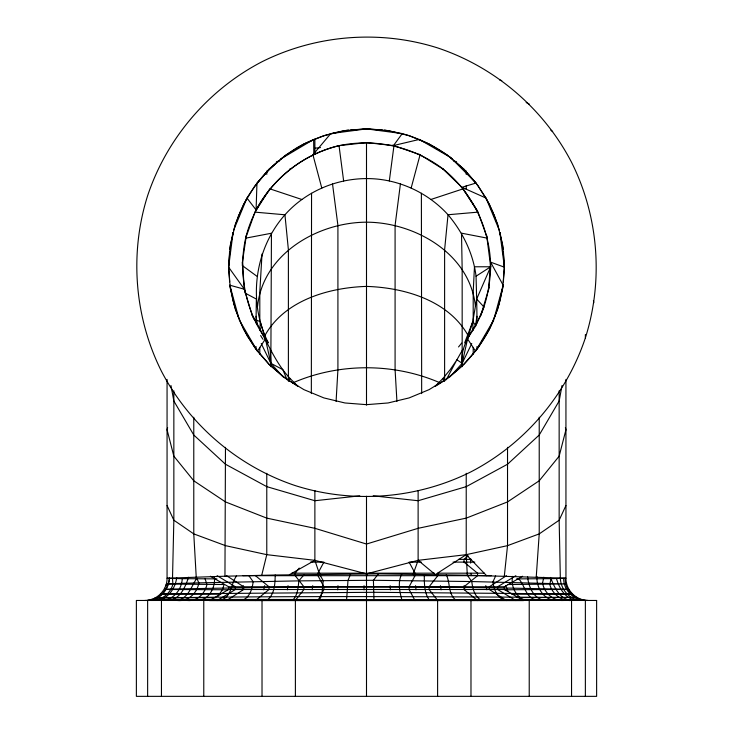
<?xml version="1.0" encoding="UTF-8"?>
<svg xmlns="http://www.w3.org/2000/svg" width="733" height="733" viewBox="0 0 733 733"><rect width="100%" height="100%" fill="white"/><g stroke="black" fill="none" stroke-linecap="round" stroke-linejoin="round"><path stroke-width="1.1" d="M366.5 405.083L366.5 142.587L339.031 145.665C294.758 156.12 258.153 191.286 246.37 235.284L245.656 238.161C237.648 274.444 246.05 313.193 268.37 342.888C243.878 294.932 257.814 231.06 301.923 199.513C323.711 183.754 351.244 176.396 377.99 179.154C404.671 182.004 430.005 194.877 448.028 214.751C462.706 232.214 473.234 253.416 476.056 276.204C476.432 291.798 476.991 307.393 476.963 322.996M585.365 337.895C603.625 280.281 598.586 216.345 571.548 162.305C543.721 108.658 494.949 67.005 437.61 47.911C380.006 29.659 316.07 34.689 262.02 61.737C208.383 89.554 166.73 138.326 147.635 195.665C129.374 253.27 134.414 317.215 161.452 371.255C189.279 424.902 238.051 466.555 295.39 485.64C352.994 503.901 416.93 498.871 470.98 471.823C524.617 443.996 566.27 395.224 585.365 337.895L585.374 334.55M421.667 393.603L421.383 193.228M364.026 589.882L364.044 585.704M311.552 193.265L311.342 393.594M144.813 600.464C156.706 600.684 167.28 590.111 167.06 578.218L224.949 576.22L225.471 447.322M256.037 322.996L256.348 299.046L245.134 293.108L244.355 289.223L242.403 262.148L246.37 235.284M172.521 577.806L173.849 520.21L173.849 390.845M260.023 330.528L260.215 321.567L253.966 319.295L252.152 315.236L244.355 289.223L228.614 267.179L229.603 251.401M536.987 576.486C536.153 587.655 543.941 600.18 555.962 600.464M242.403 262.148L242.321 265.603L256.935 276.259M588.187 600.464C576.285 600.574 565.72 590.157 565.949 578.2L467.315 575.213L378.402 573.866L275.214 575.011C275.049 583.486 274.738 593.556 267.875 599.576L265.227 600.464M348.468 130.08C330.546 132.71 313.257 138.583 297.442 147.434C277.065 160.06 259.528 177.652 246.957 198.066L256.092 209.931L256.962 183.021L268.855 169.424L279.035 160.472M413.586 575.68L413.669 573.408M449.952 376.854L462.166 363.302C459.939 344.968 473.353 330.665 480.848 315.236C487.207 299.87 490.12 283.341 490.689 266.775C490.185 229.264 472.684 193.026 443.538 169.369L442.365 168.462C413.018 146.49 374.893 138.116 339.031 145.665L343.64 180.95M336.09 401.382L337.913 369.689L337.913 225.388L332.516 183.928M262.02 253.994L259.803 291.917L259.803 320.385M337.721 589.873L337.977 585.694M503.379 281.829L504.386 267.179L503.397 251.401M536.244 576.953L539.222 533.899L539.222 417.224M480.848 315.236L488.645 289.223L490.597 262.148L504.386 267.179L499.915 232.535M512.605 576.367C510.654 585.337 515.116 595.7 523.6 599.631L522.803 600.464M504.313 576.147L507.529 545.645L507.529 447.322M312.185 589.863L312.707 585.685M400.42 183.91L395.087 225.388L395.087 369.689L396.929 401.382M233.085 232.535L228.614 267.179L229.621 281.829M389.324 180.941L393.969 145.665L393.493 145.555L402.252 133.608C420.33 138.839 437.564 147.168 452.27 158.979M257.576 306.302C262.89 254.003 317.636 222.337 366.5 222.181C415.364 222.337 470.11 254.003 475.424 306.302M475.589 325.113L476.963 316.262M169.451 577.952C169.195 589.689 159.501 600.391 147.516 600.464L152.345 599.722L211.828 599.741M216.95 578.887L182.251 578.667C181.802 589.671 173.18 600.309 161.7 600.464M462.807 349.384L456.916 359.775L462.166 363.302L467.581 338.921L472.794 321.54L476.661 299.037L490.689 266.775L486.63 235.284M287.309 589.854L288.042 585.667M488.645 289.223L489.003 287.171M562.028 385.531L559.151 401.015L539.222 435.026L507.529 464.236L466.225 486.648L418.122 500.731L373.234 495.838M229.75 249.147L233.012 232.526M499.787 301.813L503.15 285.21L490.597 262.148M263.724 589.827L264.659 585.64M543.849 577.192L542.53 583.065C544.362 592.988 553.25 601.243 563.659 600.464M565.94 379.401L565.949 578.2L551.106 578.658L549.75 584.32C552.187 594.051 561.487 601.298 571.639 600.464M224.949 576.22L261.708 575.323L266.775 554.661L266.775 473.289M167.619 427.577L167.06 429.776L173.849 456.183L193.778 480.784L225.471 501.913L266.775 518.13L314.878 528.319L366.5 544.042L418.122 528.319L466.225 518.13L507.529 501.913L539.222 480.784L559.151 456.183L565.94 429.776L565.381 427.577M176.708 577.631C175.269 588.718 167.573 599.887 155.552 600.464M411.158 188.024L420.082 154.745L419.184 154.324M182.251 578.667L169.46 578.401C167.912 587.884 162.121 597.184 152.345 599.722L151.667 599.383L582.396 599.713L520.742 599.741M493.987 318.919L503.15 285.21M242.137 589.799L243.292 585.603M221.989 600.464L222.255 599.621C232.068 595.37 230.849 583.34 236.557 575.946M238.995 214.293L233.589 230.345L246.957 198.066L239.489 213.276M494.06 318.937L499.567 302.921M301.923 199.513L269.826 188.83L254.974 212.139L245.656 238.161L271.448 233.241L270.834 366.656M413.064 574.315L418.122 560.333L418.122 490.569M401.702 574.168C397.671 582.02 399.54 591.394 401.803 599.53L400.52 600.464M475.79 325.745L472.794 321.54L464.63 342.888L475.79 325.745L483.991 306.999L476.661 299.037M289.059 381.05L290.057 378.448C272.951 360.251 265.264 336.044 252.152 315.236M350.612 574.012L347.983 580.481L346.617 599.53L348.441 600.464M188.61 577.247C185.156 587.087 180.584 598.806 168.727 600.464M495.645 575.909L492.869 581.993C493.813 588.828 496.534 596.213 502.985 599.612L510.003 600.464M565.94 505.523L559.151 520.21L560.324 577.76C560.516 589.387 569.834 600.336 581.819 600.464M462.166 363.302L471.759 343.575M446.214 379.786L456.916 359.775L450.199 369.624L442.943 378.448L434.861 386.52C460.984 371.374 481.856 347.781 493.694 320.009L475.543 351.171L467.581 338.921M317.966 600.574L323.894 589.506L323.894 586.766L317.966 575.689L317.966 573.179L323.894 562.11L310.563 562.11M217.994 596.231L222.438 589.772L224.087 584.513L167.93 584.064L165.97 585.071L168.526 583.734L198.854 582.863L298.807 580.875L373.418 580.289L471.786 581.553L566.636 583.972L507.593 584.513M264.219 336.759C283.515 300.658 328.109 287.62 366.5 286.401C404.891 287.62 449.485 300.658 468.781 336.759M260.215 321.567L265.419 338.921L257.457 351.171L269.423 364.704L283.066 376.551L298.139 386.52L290.057 378.448M256.092 209.931C273.272 177.752 304.03 154.022 339.507 145.555M378.402 573.866L373.418 580.289L373.967 599.512L365.859 600.464M299.211 568.075L295.197 573.179L295.197 575.689L303.902 586.766L303.902 589.506L295.197 600.574M321.787 188.051L312.918 154.745L330.748 133.608L366.5 128.889L382.278 129.933M304.296 574.443L298.807 580.875C298.221 587.298 297.772 594.445 293.374 599.548L297.231 600.464M280.73 158.979L313.642 139.426L313.816 154.324M255.441 600.574L269.002 589.506L269.002 586.766L255.441 575.689M468.24 555.907L463.998 559.371L463.998 562.11L477.559 573.179L477.559 575.689L463.998 586.766L463.998 589.506L477.559 600.574M289.462 169.369L290.635 168.462M226.552 600.574L243.64 589.506L243.64 586.766L226.552 575.689M506.448 575.689L489.36 586.766L489.36 589.506L506.448 600.574M476.056 276.204L490.689 266.775L474.471 266.775L473.197 291.917L473.197 320.385M217.124 600.574L235.366 589.506L235.366 586.766L217.124 575.689M515.876 575.689L497.634 586.766L497.634 589.506L515.876 600.574M228.614 589.506L209.436 600.574L523.564 600.574L504.386 589.506L228.614 589.506L228.614 586.766L210.398 576.248M228.614 586.766L504.386 586.766L522.602 576.248M289.407 574.699L314.878 560.333L366.5 573.866L418.122 560.333L466.225 554.661L507.529 545.645L539.222 533.899L559.151 520.21L559.151 390.845M177.533 600.464C188.344 597.881 191.166 586.876 196.462 578.777L196.398 576.495M292.549 383.002C338.811 362.688 394.189 362.688 440.451 383.002M276.396 161.892L279.603 160.756M430.986 199.449L463.174 188.83L478.026 212.139L487.344 238.161L461.506 233.167L462.166 269.222L462.166 366.656M393.493 145.555L419.358 139.426L450.575 157.485L476.038 183.021L486.043 198.066L493.511 213.276M450.85 600.464L455.166 599.567C448.01 593.208 450.309 582.653 446.287 574.764M197.58 600.464C209.262 600.107 215.786 586.959 214.357 576.477M313.962 600.464L319.615 599.539L320.962 596.763L322.062 592.484L323.207 580.683L319.579 574.305L314.878 560.333L314.878 490.569M314.878 148.203L320.495 147.562M359.766 495.838L314.878 500.731L266.775 486.648L225.471 464.236L193.778 435.026L173.849 401.015L170.972 385.531M150.98 600.464C161.04 600.941 170.349 593.849 172.915 584.183L172.493 578.493M235.586 600.464L244.052 599.594C250.182 595.874 252.308 588.443 253.16 581.736L248.844 575.634M187.245 600.464C197.095 601.591 205.048 593.574 206.944 584.448L205.093 578.832M177.184 600.464C188.014 601.793 197.232 593.199 198.854 582.863L196.224 576.99L193.778 533.899L193.778 417.224M478.026 212.139L448.028 214.751L444.61 249.742L444.61 381.242M350.722 129.933L366.5 128.889L388.069 130.593L409.106 135.642L429.098 143.925L447.542 155.231L463.998 169.277L478.053 185.733L489.36 204.177L497.634 224.17L502.691 245.207L504.386 266.775L502.691 288.344L497.634 309.39L489.36 329.374L478.053 347.827L463.998 364.274L447.542 378.329L429.098 389.635L409.106 397.918L388.069 402.967L366.5 404.662L344.931 402.967L323.894 397.918L303.902 389.635L285.458 378.329L269.002 364.274L254.947 347.827L243.64 329.374L235.366 309.39L230.309 288.344L228.614 266.775L230.309 245.207L235.366 224.17L243.64 204.177L254.947 185.733L269.002 169.277L285.458 155.231L303.902 143.925L323.894 135.642L344.931 130.593L366.5 128.889L402.252 133.608L384.532 130.08M261.708 575.323L275.214 575.011M551.106 578.658L516.618 578.887M504.78 589.781L568.881 589.387C434.742 585.997 300.493 586.272 166.336 589.222L164.623 588.333L165.695 589.451L227.908 589.781M511.716 594.197L572.4 593.959L373.592 592.301L160.536 593.95L219.927 594.197M458.519 559.371L471.566 559.371M421.328 562.11L409.106 562.11L415.034 573.179L415.034 575.689L409.106 586.766L409.106 589.506L415.034 600.574M453.031 562.11L474.81 562.11M291.881 573.179L365.382 573.179M367.618 573.179L434.385 573.179M484.421 573.179L437.803 573.179L437.803 575.689L429.098 586.766L429.098 589.506L437.803 600.574M242.861 575.689L491.275 575.689M516.939 597.587L576.981 597.468C436.318 596.827 295.491 595.636 154.929 598.027L157.696 597.496L215.575 597.587M169.46 578.401L167.06 578.218L167.06 379.401M254.974 212.139L284.945 214.787L288.39 249.742L288.39 381.242M366.5 142.587L393.969 145.665L420.082 154.745L443.538 169.369M392.311 145.281L394.556 145.537M314.878 560.333L266.775 554.661L225.471 545.645L193.778 533.899L173.849 520.21L167.06 505.523M587.408 600.464C575.515 600.748 564.318 590.175 565.299 578.053M585.575 600.464C573.792 600.565 563.475 590.175 563.65 578.401M434.504 600.464L429.016 599.548C424.031 592.31 424.389 582.9 424.27 574.461M577.577 600.464C565.894 599.612 559.288 588.837 556.512 578.575M545.361 600.464C533.716 599.292 528.594 586.977 527.577 576.724M233.213 301.813L229.85 285.21L244.355 289.223M570.998 600.464C559.068 598.742 554.469 587.142 550.437 577.43M499.585 79.915L501.766 80.603M453.397 160.756L456.604 161.892M526.175 102.538L529.226 104.049M481.773 600.464C474.645 597.203 472.593 588.663 471.786 581.553L467.315 575.213L466.225 554.661L466.225 473.289M261.241 343.575L270.834 363.302L282.801 369.624L287.098 379.749M550.84 130.199L552.673 131.509M418.122 560.333L435.338 574.608L466.225 554.661L486.611 575.68M453.965 160.472L464.145 169.424L476.038 183.021L461.918 187.3L442.365 168.462M265.419 338.921L270.834 363.302L283.048 376.854M518.753 578.878C524.947 585.355 525.332 596.744 535.172 599.741L535.548 600.464M476.908 209.931L461.918 187.3L486.043 198.066L499.347 230.373L494.005 214.293M507.987 591.549L505.715 585.575M442.943 378.448L443.941 381.05M233.433 302.921L238.94 318.937M229.85 285.21L239.013 318.919M485.777 585.612L486.895 589.808M464.062 585.64L464.96 589.827M499.988 232.526L503.25 249.147M440.414 585.676L441.11 589.854M593.446 300.576L593.794 302.775M256.037 316.262L257.411 325.113M415.547 585.685L416.023 589.863M390.158 585.694L390.368 589.873M270.193 349.384L270.834 363.302M320.055 573.408L320.147 575.68M470.458 558.573L470.65 563.118M471.072 573.334L471.172 575.607M472.794 321.54L472.977 330.519M366.949 573.389L366.958 575.68M585.365 600.464L585.365 696.35M571.548 600.464L571.548 696.35M529.226 600.464L529.226 696.35M504.386 586.766L504.386 589.506M476.963 346.562L476.963 348.807M473.197 347.396L473.197 354.186M470.98 600.464L470.98 696.35M466.225 170.991L466.225 174.39M466.225 185.715L466.225 189.114M437.61 600.464L437.61 696.35M366.5 496.214L366.5 696.35M314.878 139.105L314.878 153.921M295.39 600.464L295.39 696.35M266.775 170.991L266.775 174.39M262.02 600.464L262.02 696.35M259.803 347.396L259.803 354.186M256.037 346.562L256.037 348.807M203.774 600.464L203.774 696.35M161.452 600.464L161.452 696.35M147.635 600.464L147.635 696.35M461.68 343.071A81.253 11.82 -42.9 0 1 458.528 346.947M263.01 339.324A81.253 14.614 40.3 0 1 260.627 335.558M596.625 600.464L136.375 600.464L136.375 696.35L596.625 696.35L596.625 600.464M257.457 351.171L247.36 336.181L239.306 320.009L257.457 351.171"/></g></svg>
